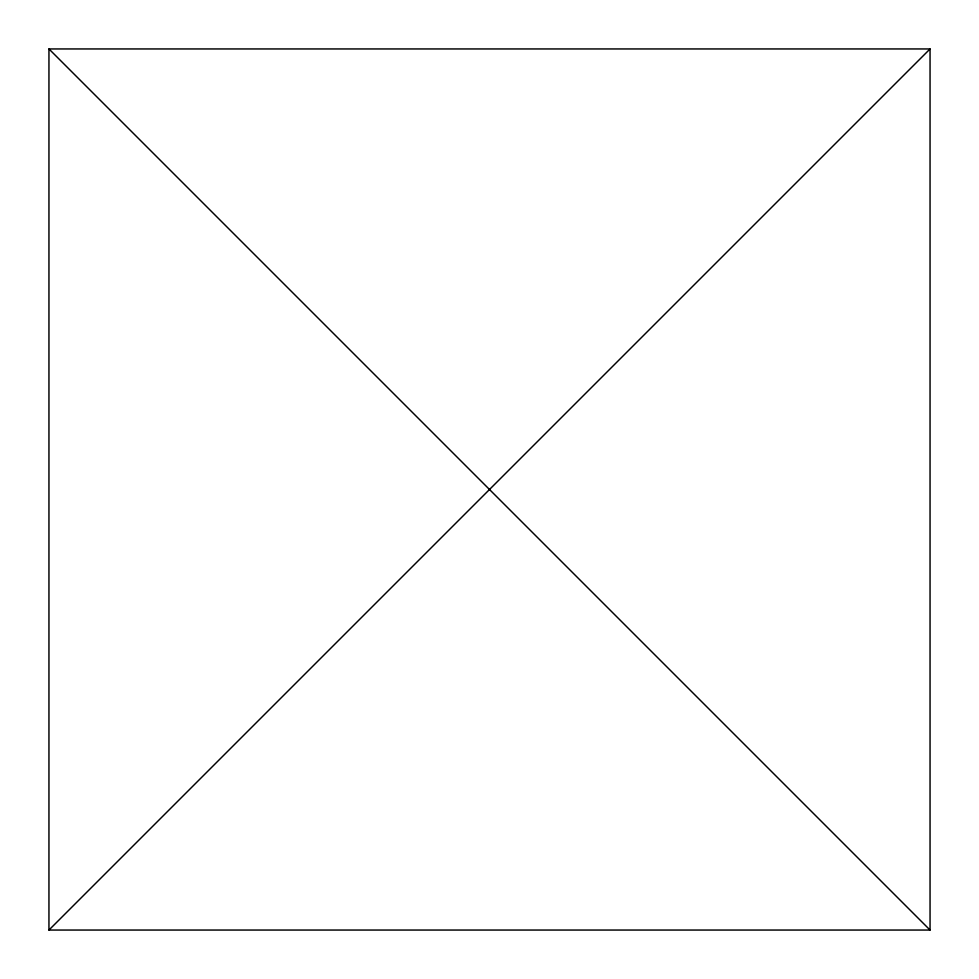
<?xml version="1.0" encoding="UTF-8"?>
<svg xmlns="http://www.w3.org/2000/svg" width="979" height="979" viewBox="0 0 979 979"><rect width="100%" height="100%" fill="white"/><g stroke="black" fill="none" stroke-linecap="round" stroke-linejoin="round"><path stroke-width="1.47" d="M48.95 930.05L930.05 48.95L48.95 48.95L48.95 930.05L930.05 930.05L930.05 48.95M48.95 48.95L930.05 930.05"/></g></svg>
